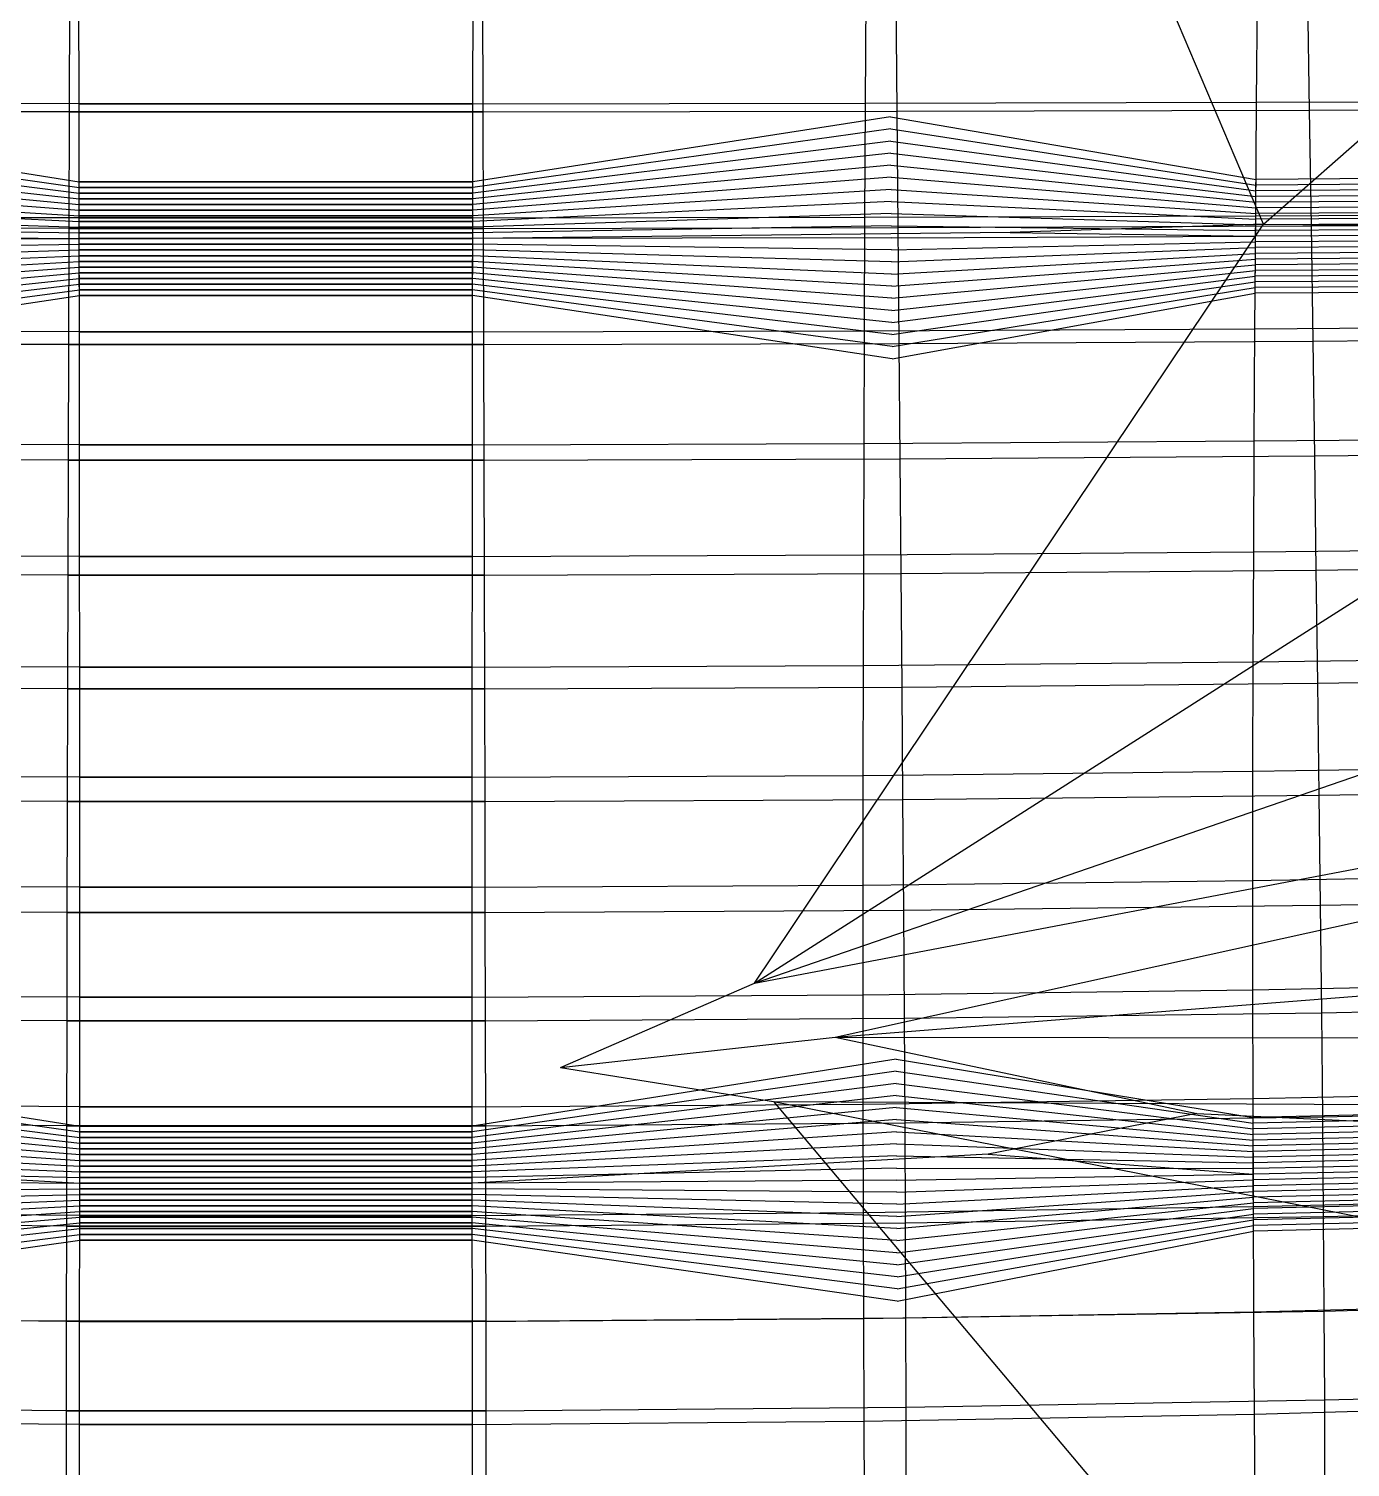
# Model space of a CAD drawing. Extents: x -483 to 483, y 0 to 271.
# Drawn here: x -17.4 to 75.5, y 55.9 to 157 of the extents above; entities that cross this region are included whole.
import ezdxf

# ---------------------------------------------------------------- set-up
doc = ezdxf.new("R2010")
doc.units = 0

msp = doc.modelspace()

# ---------------------------------------------------------------- linework, layer by layer
at = {"layer": 'default', "color": 8, "linetype": 'CONTINUOUS'}
for p, q in [((69.394, 143.318, 293.422), (52.753, 182.574, 123.696)), ((69.394, 143.318, 293.422), (113.956, 182.487, 128.786)), ((39.297, 86.163, 704.197), (348.925, 154.656, 382.105)), ((-51.599, 142.72, 119.33), (-13.825, 142.294, 17.424)), ((51.599, 142.72, 119.33), (13.825, 142.294, 17.424)), ((33.619, 89.974, 702.409), (69.394, 143.318, 293.422)), ((69.394, 143.318, 293.422), (51.599, 142.72, 119.33)), ((51.599, 142.72, 119.33), (68.849, 142.458, 20.451)), ((69.394, 143.318, 293.422), (104.063, 143.03, 121.891)), ((33.619, 89.974, 702.409), (183.413, 141.49, 330.759)), ((33.619, 89.974, 702.409), (246.532, 130.407, 381.781)), ((39.297, 86.163, 704.197), (247.599, 102.647, 384.412)), ((20, 84.041, 747), (33.619, 89.974, 702.409)), ((20, 84.041, 747), (39.297, 86.163, 704.197)), ((39.297, 86.163, 704.197), (64.719, 80.803, 300.031)), ((39.297, 86.163, 704.197), (163.815, 86.005, 327.23)), ((64.719, 80.803, 300.031), (50.059, 77.943, 125.669)), ((64.719, 80.803, 300.031), (101.446, 79.088, 128.937)), ((-50.059, 77.943, 125.669), (-13.793, 75.913, 19.258)), ((50.059, 77.943, 125.669), (13.793, 75.913, 19.258)), ((50.059, 77.943, 125.669), (68.683, 76.532, 22.229))]:
    msp.add_line(p, q, dxfattribs=at)
at = {"layer": 'default', "color": 30, "linetype": 'CONTINUOUS'}
msp.add_line((33.619, 89.974, 702.409), (144.868, 160.838, 432.962), dxfattribs=at)
at = {"layer": 'default', "color": 3, "linetype": 'CONTINUOUS'}
for p, q in [((-13.839, 151.774, 16.634), (-13.852, 159.815, 15.878)), ((13.839, 151.774, 16.634), (13.852, 159.815, 15.878)), ((41.429, 151.804, 17.654), (41.47, 159.827, 16.903)), ((68.921, 151.873, 19.674), (68.991, 159.86, 18.932)), ((-13.839, 151.774, 16.634), (-41.429, 151.804, 17.654)), ((-13.827, 143.743, 17.314), (-13.839, 151.774, 16.634)), ((-13.839, 151.774, 16.634), (13.839, 151.774, 16.634)), ((13.839, 151.774, 16.634), (-13.839, 151.774, 16.634)), ((13.827, 143.743, 17.314), (13.839, 151.774, 16.634)), ((13.839, 151.774, 16.634), (41.429, 151.804, 17.654)), ((41.391, 143.791, 18.331), (41.429, 151.804, 17.654)), ((41.429, 151.804, 17.654), (68.921, 151.873, 19.674)), ((68.859, 143.897, 20.343), (68.921, 151.873, 19.674)), ((68.921, 151.873, 19.674), (96.234, 151.972, 22.694)), ((-13.827, 143.743, 17.314), (-41.391, 143.791, 18.331)), ((-13.816, 135.748, 17.919), (-13.827, 143.743, 17.314)), ((-13.827, 143.743, 17.314), (13.827, 143.743, 17.314)), ((13.827, 143.743, 17.314), (-13.827, 143.743, 17.314)), ((13.816, 135.748, 17.919), (13.827, 143.743, 17.314)), ((13.827, 143.743, 17.314), (41.391, 143.791, 18.331)), ((41.358, 135.814, 18.932), (41.391, 143.791, 18.331)), ((41.391, 143.791, 18.331), (68.859, 143.897, 20.343)), ((68.803, 135.956, 20.937), (68.859, 143.897, 20.343)), ((68.859, 143.897, 20.343), (96.147, 144.051, 23.35)), ((-13.816, 135.748, 17.919), (-41.358, 135.814, 18.932)), ((-13.807, 127.812, 18.44), (-13.816, 135.748, 17.919)), ((-13.816, 135.748, 17.919), (13.816, 135.748, 17.919)), ((13.816, 135.748, 17.919), (-13.816, 135.748, 17.919)), ((13.807, 127.812, 18.44), (13.816, 135.748, 17.919)), ((13.816, 135.748, 17.919), (41.358, 135.814, 18.932)), ((41.329, 127.896, 19.449), (41.358, 135.814, 18.932)), ((41.358, 135.814, 18.932), (68.803, 135.956, 20.937)), ((68.756, 128.075, 21.448), (68.803, 135.956, 20.937)), ((68.803, 135.956, 20.937), (96.07, 136.165, 23.934)), ((-13.807, 127.812, 18.44), (-41.329, 127.896, 19.449)), ((-13.8, 119.957, 18.873), (-13.807, 127.812, 18.44)), ((-13.807, 127.812, 18.44), (13.807, 127.812, 18.44)), ((13.807, 127.812, 18.44), (-13.807, 127.812, 18.44)), ((13.8, 119.957, 18.873), (13.807, 127.812, 18.44)), ((13.807, 127.812, 18.44), (41.329, 127.896, 19.449)), ((41.305, 120.059, 19.88), (41.329, 127.896, 19.449)), ((41.329, 127.896, 19.449), (68.756, 128.075, 21.448)), ((68.716, 120.274, 21.872), (68.756, 128.075, 21.448)), ((68.756, 128.075, 21.448), (96.004, 128.339, 24.435)), ((68.716, 120.274, 21.872), (95.95, 120.592, 24.85)), ((-13.8, 119.957, 18.873), (-41.305, 120.059, 19.88)), ((-13.794, 112.176, 19.213), (-13.8, 119.957, 18.873)), ((-13.8, 119.957, 18.873), (13.8, 119.957, 18.873)), ((13.8, 119.957, 18.873), (-13.8, 119.957, 18.873)), ((13.794, 112.176, 19.213), (13.8, 119.957, 18.873)), ((13.8, 119.957, 18.873), (41.305, 120.059, 19.88)), ((41.287, 112.296, 20.217), (41.305, 120.059, 19.88)), ((41.305, 120.059, 19.88), (68.716, 120.274, 21.872)), ((68.685, 112.546, 22.204), (68.716, 120.274, 21.872)), ((-13.794, 112.176, 19.213), (-41.287, 112.296, 20.217)), ((13.794, 112.176, 19.213), (41.287, 112.296, 20.217)), ((41.274, 104.57, 20.447), (41.287, 112.296, 20.217)), ((41.287, 112.296, 20.217), (68.685, 112.546, 22.204)), ((68.664, 104.855, 22.43), (68.685, 112.546, 22.204)), ((68.685, 112.546, 22.204), (95.907, 112.918, 25.174)), ((-13.789, 104.432, 19.445), (-13.794, 112.176, 19.213)), ((-13.794, 112.176, 19.213), (13.794, 112.176, 19.213)), ((13.794, 112.176, 19.213), (-13.794, 112.176, 19.213)), ((13.789, 104.432, 19.445), (13.794, 112.176, 19.213)), ((68.664, 104.855, 22.43), (95.878, 105.281, 25.393)), ((-13.789, 104.432, 19.445), (-41.274, 104.57, 20.447)), ((-13.787, 96.702, 19.562), (-13.789, 104.432, 19.445)), ((-13.789, 104.432, 19.445), (13.789, 104.432, 19.445)), ((13.789, 104.432, 19.445), (-13.789, 104.432, 19.445)), ((13.787, 96.702, 19.562), (13.789, 104.432, 19.445)), ((13.789, 104.432, 19.445), (41.274, 104.57, 20.447)), ((41.268, 96.858, 20.562), (41.274, 104.57, 20.447)), ((41.274, 104.57, 20.447), (68.664, 104.855, 22.43)), ((68.653, 97.179, 22.542), (68.664, 104.855, 22.43)), ((41.268, 96.858, 20.562), (68.653, 97.179, 22.542)), ((68.653, 97.179, 22.542), (95.864, 97.657, 25.499)), ((68.655, 89.504, 22.529), (68.653, 97.179, 22.542)), ((-13.787, 96.702, 19.562), (-41.268, 96.858, 20.562)), ((-13.788, 88.975, 19.553), (-13.787, 96.702, 19.562)), ((-13.787, 96.702, 19.562), (13.787, 96.702, 19.562)), ((13.787, 96.702, 19.562), (-13.787, 96.702, 19.562)), ((13.787, 96.702, 19.562), (41.268, 96.858, 20.562)), ((13.788, 88.975, 19.553), (13.787, 96.702, 19.562)), ((41.268, 89.148, 20.552), (41.268, 96.858, 20.562)), ((68.655, 89.504, 22.529), (95.866, 90.037, 25.482)), ((-13.788, 88.975, 19.553), (-41.268, 89.148, 20.552)), ((-13.79, 81.27, 19.427), (-13.788, 88.975, 19.553)), ((-13.788, 88.975, 19.553), (13.788, 88.975, 19.553)), ((13.788, 88.975, 19.553), (-13.788, 88.975, 19.553)), ((13.788, 88.975, 19.553), (41.268, 89.148, 20.552)), ((13.79, 81.27, 19.427), (13.788, 88.975, 19.553)), ((41.268, 89.148, 20.552), (68.655, 89.504, 22.529)), ((41.275, 81.46, 20.425), (41.268, 89.148, 20.552)), ((68.667, 81.852, 22.399), (68.655, 89.504, 22.529)), ((68.667, 81.852, 22.399), (95.884, 82.438, 25.351)), ((-13.79, 81.27, 19.427), (-41.275, 81.46, 20.425)), ((-13.794, 73.645, 19.186), (-13.79, 81.27, 19.427)), ((-13.79, 81.27, 19.427), (13.79, 81.27, 19.427)), ((13.79, 81.27, 19.427), (-13.79, 81.27, 19.427)), ((13.79, 81.27, 19.427), (41.275, 81.46, 20.425)), ((13.794, 73.645, 19.186), (13.79, 81.27, 19.427)), ((41.275, 81.46, 20.425), (68.667, 81.852, 22.399)), ((41.289, 73.854, 20.183), (41.275, 81.46, 20.425)), ((68.689, 74.28, 22.157), (68.667, 81.852, 22.399)), ((68.689, 74.28, 22.157), (95.916, 74.919, 25.107)), ((-13.794, 73.645, 19.186), (-41.289, 73.854, 20.183)), ((13.794, 73.645, 19.186), (41.289, 73.854, 20.183)), ((41.289, 73.854, 20.183), (68.689, 74.28, 22.157)), ((41.308, 66.404, 19.837), (41.289, 73.854, 20.183)), ((68.722, 66.864, 21.811), (68.689, 74.28, 22.157)), ((-13.8, 66.178, 18.84), (-13.794, 73.645, 19.186)), ((-13.794, 73.645, 19.186), (13.794, 73.645, 19.186)), ((13.794, 73.645, 19.186), (-13.794, 73.645, 19.186)), ((13.8, 66.178, 18.84), (13.794, 73.645, 19.186)), ((41.308, 66.404, 19.837), (68.722, 66.864, 21.811)), ((68.722, 66.864, 21.811), (95.961, 67.556, 24.761)), ((68.764, 59.686, 21.361), (68.722, 66.864, 21.811)), ((-13.8, 66.178, 18.84), (-41.308, 66.404, 19.837)), ((-13.808, 58.95, 18.389), (-13.8, 66.178, 18.84)), ((-13.8, 66.178, 18.84), (13.8, 66.178, 18.84)), ((13.8, 66.178, 18.84), (-13.8, 66.178, 18.84)), ((13.8, 66.178, 18.84), (41.308, 66.404, 19.837)), ((13.808, 58.95, 18.389), (13.8, 66.178, 18.84)), ((41.333, 59.192, 19.386), (41.308, 66.404, 19.837)), ((41.333, 59.192, 19.386), (68.764, 59.686, 21.361)), ((68.764, 59.686, 21.361), (96.021, 60.427, 24.311)), ((68.815, 52.83, 20.815), (68.764, 59.686, 21.361)), ((-13.808, 58.95, 18.389), (-41.333, 59.192, 19.386)), ((-13.818, 52.046, 17.841), (-13.808, 58.95, 18.389)), ((-13.808, 58.95, 18.389), (13.808, 58.95, 18.389)), ((13.808, 58.95, 18.389), (-13.808, 58.95, 18.389)), ((13.808, 58.95, 18.389), (41.333, 59.192, 19.386)), ((13.818, 52.046, 17.841), (13.808, 58.95, 18.389)), ((41.363, 52.304, 18.839), (41.333, 59.192, 19.386))]:
    msp.add_line(p, q, dxfattribs=at)
at = {"layer": 'default', "color": 5, "linetype": 'CONTINUOUS'}
for p, q in [((-14.521, 159.428, -22.038), (-14.545, 151.207, -23.411)), ((14.521, 159.428, -22.038), (14.545, 151.207, -23.411)), ((43.563, 159.447, -20.875), (43.638, 151.246, -22.244)), ((72.496, 159.495, -18.567), (72.623, 151.332, -19.929)), ((-14.545, 151.207, -23.411), (-43.638, 151.246, -22.244)), ((-14.545, 151.207, -23.411), (-14.568, 143.011, -24.741)), ((-14.545, 151.207, -23.411), (14.545, 151.207, -23.411)), ((14.545, 151.207, -23.411), (-14.545, 151.207, -23.411)), ((14.545, 151.207, -23.411), (43.638, 151.246, -22.244)), ((14.545, 151.207, -23.411), (14.568, 143.011, -24.741)), ((43.198, 150.851, -14.299), (68.879, 146.458, 20.128)), ((43.638, 151.246, -22.244), (72.623, 151.332, -19.929)), ((43.638, 151.246, -22.244), (43.712, 143.069, -23.571)), ((72.623, 151.332, -19.929), (101.396, 151.456, -16.466)), ((72.623, 151.332, -19.929), (72.747, 143.193, -21.249)), ((43.204, 150.001, -14.394), (68.876, 146.058, 20.162)), ((43.209, 149.151, -14.49), (68.873, 145.658, 20.195)), ((43.214, 148.301, -14.585), (68.87, 145.258, 20.229)), ((43.219, 147.451, -14.68), (68.866, 144.858, 20.262)), ((43.225, 146.601, -14.775), (68.863, 144.458, 20.296)), ((43.23, 145.751, -14.871), (68.86, 144.058, 20.329)), ((43.235, 144.901, -14.966), (68.857, 143.658, 20.361)), ((43.241, 144.051, -15.061), (68.854, 143.258, 20.391)), ((-14.568, 143.011, -24.741), (-43.712, 143.069, -23.571)), ((-14.568, 143.011, -24.741), (-14.591, 134.848, -26.03)), ((-14.568, 143.011, -24.741), (14.568, 143.011, -24.741)), ((14.568, 143.011, -24.741), (-14.568, 143.011, -24.741)), ((14.568, 143.011, -24.741), (43.712, 143.069, -23.571)), ((14.568, 143.011, -24.741), (14.591, 134.848, -26.03)), ((43.246, 143.201, -15.156), (68.852, 142.858, 20.421)), ((43.712, 143.069, -23.571), (72.747, 143.193, -21.249)), ((43.712, 143.069, -23.571), (43.783, 134.924, -24.856)), ((72.747, 143.193, -21.249), (101.569, 143.375, -17.776)), ((72.747, 143.193, -21.249), (72.866, 135.087, -22.528)), ((43.251, 142.351, -15.251), (68.849, 142.458, 20.451)), ((43.256, 141.501, -15.347), (68.846, 142.058, 20.481)), ((43.262, 140.651, -15.442), (68.843, 141.658, 20.511)), ((43.267, 139.801, -15.537), (68.84, 141.258, 20.54)), ((43.272, 138.951, -15.632), (68.838, 140.858, 20.57)), ((43.278, 138.101, -15.727), (68.835, 140.458, 20.6)), ((43.283, 137.251, -15.823), (68.832, 140.058, 20.63)), ((43.288, 136.401, -15.918), (68.829, 139.658, 20.66)), ((43.293, 135.551, -16.013), (68.826, 139.258, 20.69)), ((43.299, 134.701, -16.108), (68.824, 138.858, 20.72)), ((43.304, 133.851, -16.204), (68.821, 138.458, 20.75)), ((-14.591, 134.848, -26.03), (-43.783, 134.924, -24.856)), ((-14.591, 134.848, -26.03), (-14.613, 126.723, -27.27)), ((-14.591, 134.848, -26.03), (14.591, 134.848, -26.03)), ((14.591, 134.848, -26.03), (-14.591, 134.848, -26.03)), ((14.591, 134.848, -26.03), (43.783, 134.924, -24.856)), ((14.591, 134.848, -26.03), (14.613, 126.723, -27.27)), ((43.783, 134.924, -24.856), (72.866, 135.087, -22.528)), ((43.783, 134.924, -24.856), (43.852, 126.818, -26.093)), ((72.866, 135.087, -22.528), (101.736, 135.325, -19.044)), ((72.866, 135.087, -22.528), (72.981, 127.018, -23.758)), ((-14.613, 126.723, -27.27), (-43.852, 126.818, -26.093)), ((-14.613, 126.723, -27.27), (-14.634, 118.646, -28.456)), ((-14.613, 126.723, -27.27), (14.613, 126.723, -27.27)), ((14.613, 126.723, -27.27), (-14.613, 126.723, -27.27)), ((14.613, 126.723, -27.27), (43.852, 126.818, -26.093)), ((14.613, 126.723, -27.27), (14.634, 118.646, -28.456)), ((43.852, 126.818, -26.093), (72.981, 127.018, -23.758)), ((43.852, 126.818, -26.093), (43.917, 118.76, -27.276)), ((72.981, 127.018, -23.758), (101.897, 127.313, -20.265)), ((72.981, 127.018, -23.758), (73.091, 118.997, -24.936)), ((73.091, 118.997, -24.936), (102.051, 119.349, -21.434)), ((-14.634, 118.646, -28.456), (-43.917, 118.76, -27.276)), ((-14.634, 118.646, -28.456), (-14.654, 110.642, -29.582)), ((-14.634, 118.646, -28.456), (14.634, 118.646, -28.456)), ((14.634, 118.646, -28.456), (-14.634, 118.646, -28.456)), ((14.634, 118.646, -28.456), (43.917, 118.76, -27.276)), ((14.634, 118.646, -28.456), (14.654, 110.642, -29.582)), ((43.917, 118.76, -27.276), (73.091, 118.997, -24.936)), ((43.917, 118.76, -27.276), (43.979, 110.775, -28.399)), ((73.091, 118.997, -24.936), (73.196, 111.049, -26.053)), ((73.196, 111.049, -26.053), (102.197, 111.457, -22.543)), ((-14.654, 110.642, -29.582), (-43.979, 110.775, -28.399)), ((-14.654, 110.642, -29.582), (-14.672, 102.725, -30.638)), ((-14.654, 110.642, -29.582), (14.654, 110.642, -29.582)), ((14.654, 110.642, -29.582), (-14.654, 110.642, -29.582)), ((14.654, 110.642, -29.582), (43.979, 110.775, -28.399)), ((14.654, 110.642, -29.582), (14.672, 102.725, -30.638)), ((43.979, 110.775, -28.399), (73.196, 111.049, -26.053)), ((43.979, 110.775, -28.399), (44.038, 102.876, -29.453)), ((73.196, 111.049, -26.053), (73.294, 103.187, -27.102)), ((44.038, 102.876, -29.453), (73.294, 103.187, -27.102)), ((73.294, 103.187, -27.102), (102.335, 103.651, -23.585)), ((73.294, 103.187, -27.102), (73.385, 95.449, -28.083)), ((-14.672, 102.725, -30.638), (-44.038, 102.876, -29.453)), ((-14.672, 102.725, -30.638), (-14.69, 94.933, -31.625)), ((-14.672, 102.725, -30.638), (14.672, 102.725, -30.638)), ((14.672, 102.725, -30.638), (-14.672, 102.725, -30.638)), ((14.672, 102.725, -30.638), (44.038, 102.876, -29.453)), ((14.672, 102.725, -30.638), (14.69, 94.933, -31.625)), ((44.038, 102.876, -29.453), (44.092, 95.102, -30.438)), ((-14.69, 94.933, -31.625), (-44.092, 95.102, -30.438)), ((14.69, 94.933, -31.625), (44.092, 95.102, -30.438)), ((44.092, 95.102, -30.438), (73.385, 95.449, -28.083)), ((44.092, 95.102, -30.438), (44.142, 87.506, -31.333)), ((73.385, 95.449, -28.083), (102.463, 95.967, -24.558)), ((73.385, 95.449, -28.083), (73.469, 87.888, -28.974)), ((-14.69, 94.933, -31.625), (-14.706, 87.32, -32.522)), ((-14.69, 94.933, -31.625), (14.69, 94.933, -31.625)), ((14.69, 94.933, -31.625), (-14.69, 94.933, -31.625)), ((14.69, 94.933, -31.625), (14.706, 87.32, -32.522)), ((73.469, 87.888, -28.974), (102.58, 88.46, -25.443)), ((-14.706, 87.32, -32.522), (-44.142, 87.506, -31.333)), ((-14.706, 87.32, -32.522), (-14.719, 79.947, -33.308)), ((-14.706, 87.32, -32.522), (14.706, 87.32, -32.522)), ((14.706, 87.32, -32.522), (-14.706, 87.32, -32.522)), ((14.706, 87.32, -32.522), (44.142, 87.506, -31.333)), ((14.706, 87.32, -32.522), (14.719, 79.947, -33.308)), ((44.142, 87.506, -31.333), (73.469, 87.888, -28.974)), ((44.142, 87.506, -31.333), (44.185, 80.151, -32.117)), ((73.469, 87.888, -28.974), (73.542, 80.567, -29.755)), ((43.582, 84.624, -21.217), (68.671, 80.532, 22.357)), ((43.585, 83.774, -21.284), (68.672, 80.132, 22.344)), ((43.589, 82.924, -21.352), (68.673, 79.732, 22.332)), ((43.593, 82.074, -21.42), (68.674, 79.332, 22.319)), ((43.597, 81.224, -21.488), (68.675, 78.932, 22.306)), ((73.542, 80.567, -29.755), (102.682, 81.19, -26.219)), ((-14.719, 79.947, -33.308), (-44.185, 80.151, -32.117)), ((-14.719, 79.947, -33.308), (-14.731, 72.892, -33.961)), ((-14.719, 79.947, -33.308), (14.719, 79.947, -33.308)), ((14.719, 79.947, -33.308), (-14.719, 79.947, -33.308)), ((14.719, 79.947, -33.308), (44.185, 80.151, -32.117)), ((14.719, 79.947, -33.308), (14.731, 72.892, -33.961)), ((43.6, 80.374, -21.555), (68.677, 78.532, 22.293)), ((44.185, 80.151, -32.117), (73.542, 80.567, -29.755)), ((44.185, 80.151, -32.117), (44.221, 73.112, -32.769)), ((73.542, 80.567, -29.755), (73.602, 73.56, -30.404)), ((43.604, 79.524, -21.623), (68.678, 78.132, 22.28)), ((43.608, 78.674, -21.691), (68.679, 77.732, 22.268)), ((43.612, 77.824, -21.758), (68.68, 77.332, 22.255)), ((43.615, 76.974, -21.826), (68.681, 76.932, 22.242)), ((43.619, 76.124, -21.894), (68.683, 76.532, 22.229)), ((43.623, 75.274, -21.962), (68.684, 76.132, 22.216)), ((43.627, 74.424, -22.029), (68.685, 75.732, 22.204)), ((43.63, 73.574, -22.097), (68.686, 75.332, 22.191)), ((43.634, 72.724, -22.165), (68.687, 74.932, 22.178)), ((43.638, 71.874, -22.232), (68.689, 74.532, 22.165)), ((43.642, 71.024, -22.3), (68.69, 74.132, 22.15)), ((73.602, 73.56, -30.404), (102.767, 74.233, -26.866)), ((-14.731, 72.892, -33.961), (-44.221, 73.112, -32.769)), ((-14.731, 72.892, -33.961), (-14.74, 66.205, -34.47)), ((-14.731, 72.892, -33.961), (14.731, 72.892, -33.961)), ((14.731, 72.892, -33.961), (-14.731, 72.892, -33.961)), ((14.731, 72.892, -33.961), (44.221, 73.112, -32.769)), ((14.731, 72.892, -33.961), (14.74, 66.205, -34.47)), ((43.645, 70.174, -22.368), (68.692, 73.732, 22.132)), ((43.649, 69.324, -22.435), (68.693, 73.332, 22.113)), ((43.653, 68.474, -22.503), (68.695, 72.932, 22.094)), ((44.221, 73.112, -32.769), (73.602, 73.56, -30.404)), ((44.221, 73.112, -32.769), (44.249, 66.44, -33.277)), ((73.602, 73.56, -30.404), (73.65, 66.92, -30.911)), ((43.657, 67.624, -22.571), (68.697, 72.532, 22.076)), ((44.249, 66.44, -33.277), (73.65, 66.92, -30.911)), ((73.65, 66.92, -30.911), (102.834, 67.639, -27.37)), ((73.65, 66.92, -30.911), (73.681, 60.675, -31.245)), ((-14.74, 66.205, -34.47), (-44.249, 66.44, -33.277)), ((-14.74, 66.205, -34.47), (-14.746, 59.917, -34.804)), ((-14.74, 66.205, -34.47), (14.74, 66.205, -34.47)), ((14.74, 66.205, -34.47), (-14.74, 66.205, -34.47)), ((14.74, 66.205, -34.47), (44.249, 66.44, -33.277)), ((14.74, 66.205, -34.47), (14.746, 59.917, -34.804)), ((44.249, 66.44, -33.277), (44.268, 60.166, -33.611)), ((44.268, 60.166, -33.611), (73.681, 60.675, -31.245)), ((73.681, 60.675, -31.245), (102.878, 61.438, -27.704)), ((73.681, 60.675, -31.245), (73.694, 54.83, -31.388)), ((-14.746, 59.917, -34.804), (-44.268, 60.166, -33.611)), ((-14.746, 59.917, -34.804), (-14.748, 54.032, -34.945)), ((-14.746, 59.917, -34.804), (14.746, 59.917, -34.804)), ((14.746, 59.917, -34.804), (-14.746, 59.917, -34.804)), ((14.746, 59.917, -34.804), (44.268, 60.166, -33.611)), ((14.746, 59.917, -34.804), (14.748, 54.032, -34.945)), ((44.268, 60.166, -33.611), (44.276, 54.295, -33.753))]:
    msp.add_line(p, q, dxfattribs=at)
at = {"layer": 'default', "color": 1, "linetype": 'CONTINUOUS'}
for p, q in [((-43.198, 150.851, -14.299), (-13.831, 146.294, 17.098)), ((43.198, 150.851, -14.299), (13.831, 146.294, 17.098)), ((-43.204, 150.001, -14.394), (-13.83, 145.894, 17.132)), ((43.204, 150.001, -14.394), (13.83, 145.894, 17.132)), ((-43.209, 149.151, -14.49), (-13.83, 145.494, 17.166)), ((43.209, 149.151, -14.49), (13.83, 145.494, 17.166)), ((-43.214, 148.301, -14.585), (-13.829, 145.094, 17.199)), ((43.214, 148.301, -14.585), (13.829, 145.094, 17.199)), ((-43.225, 146.601, -14.775), (-13.828, 144.294, 17.267)), ((-43.219, 147.451, -14.68), (-13.828, 144.694, 17.233)), ((43.219, 147.451, -14.68), (13.828, 144.694, 17.233)), ((43.225, 146.601, -14.775), (13.828, 144.294, 17.267)), ((-43.23, 145.751, -14.871), (-13.827, 143.894, 17.301)), ((43.23, 145.751, -14.871), (13.827, 143.894, 17.301)), ((-43.235, 144.901, -14.966), (-13.827, 143.494, 17.333)), ((43.235, 144.901, -14.966), (13.827, 143.494, 17.333)), ((-43.241, 144.051, -15.061), (-13.826, 143.094, 17.363)), ((43.241, 144.051, -15.061), (13.826, 143.094, 17.363)), ((-43.246, 143.201, -15.156), (-13.826, 142.694, 17.393)), ((43.246, 143.201, -15.156), (13.826, 142.694, 17.393)), ((-43.256, 141.501, -15.347), (-13.825, 141.894, 17.454)), ((-43.251, 142.351, -15.251), (-13.825, 142.294, 17.424)), ((43.251, 142.351, -15.251), (13.825, 142.294, 17.424)), ((43.256, 141.501, -15.347), (13.825, 141.894, 17.454)), ((-43.272, 138.951, -15.632), (-13.823, 140.694, 17.545)), ((-43.267, 139.801, -15.537), (-13.824, 141.094, 17.514)), ((-43.262, 140.651, -15.442), (-13.824, 141.494, 17.484)), ((43.272, 138.951, -15.632), (13.823, 140.694, 17.545)), ((43.262, 140.651, -15.442), (13.824, 141.494, 17.484)), ((43.267, 139.801, -15.537), (13.824, 141.094, 17.514)), ((-43.283, 137.251, -15.823), (-13.822, 139.894, 17.605)), ((-43.278, 138.101, -15.727), (-13.822, 140.294, 17.575)), ((43.278, 138.101, -15.727), (13.822, 140.294, 17.575)), ((43.283, 137.251, -15.823), (13.822, 139.894, 17.605)), ((-43.299, 134.701, -16.108), (-13.82, 138.694, 17.696)), ((-43.293, 135.551, -16.013), (-13.821, 139.094, 17.666)), ((-43.288, 136.401, -15.918), (-13.821, 139.494, 17.636)), ((43.299, 134.701, -16.108), (13.82, 138.694, 17.696)), ((43.288, 136.401, -15.918), (13.821, 139.494, 17.636)), ((43.293, 135.551, -16.013), (13.821, 139.094, 17.666)), ((-43.304, 133.851, -16.204), (-13.82, 138.294, 17.726)), ((43.304, 133.851, -16.204), (13.82, 138.294, 17.726)), ((-43.582, 84.624, -21.217), (-13.791, 79.913, 19.384)), ((43.582, 84.624, -21.217), (13.791, 79.913, 19.384)), ((20, 84.041, 747), (34.955, 81.644, 702.507)), ((-43.589, 82.924, -21.352), (-13.791, 79.113, 19.359)), ((-43.585, 83.774, -21.284), (-13.791, 79.513, 19.371)), ((43.585, 83.774, -21.284), (13.791, 79.513, 19.371)), ((43.589, 82.924, -21.352), (13.791, 79.113, 19.359)), ((-43.593, 82.074, -21.42), (-13.791, 78.713, 19.346)), ((43.593, 82.074, -21.42), (13.791, 78.713, 19.346)), ((-43.597, 81.224, -21.488), (-13.791, 78.313, 19.333)), ((43.597, 81.224, -21.488), (13.791, 78.313, 19.333)), ((34.955, 81.644, 702.507), (63.481, 47.784, 293.899)), ((34.955, 81.644, 702.507), (163.927, 56.256, 321.547)), ((34.955, 81.644, 702.507), (248.77, 80.611, 379.938)), ((-43.6, 80.374, -21.555), (-13.792, 77.913, 19.321)), ((43.6, 80.374, -21.555), (13.792, 77.913, 19.321)), ((-43.604, 79.524, -21.623), (-13.792, 77.513, 19.308)), ((43.604, 79.524, -21.623), (13.792, 77.513, 19.308)), ((-43.608, 78.674, -21.691), (-13.792, 77.113, 19.296)), ((43.608, 78.674, -21.691), (13.792, 77.113, 19.296)), ((-43.615, 76.974, -21.826), (-13.793, 76.313, 19.27)), ((-43.612, 77.824, -21.758), (-13.792, 76.713, 19.283)), ((43.612, 77.824, -21.758), (13.792, 76.713, 19.283)), ((43.615, 76.974, -21.826), (13.793, 76.313, 19.27)), ((-43.619, 76.124, -21.894), (-13.793, 75.913, 19.258)), ((43.619, 76.124, -21.894), (13.793, 75.913, 19.258)), ((-43.627, 74.424, -22.029), (-13.793, 75.113, 19.232)), ((-43.623, 75.274, -21.962), (-13.793, 75.513, 19.245)), ((43.623, 75.274, -21.962), (13.793, 75.513, 19.245)), ((43.627, 74.424, -22.029), (13.793, 75.113, 19.232)), ((-43.638, 71.874, -22.232), (-13.794, 73.913, 19.195)), ((-43.634, 72.724, -22.165), (-13.794, 74.313, 19.207)), ((-43.63, 73.574, -22.097), (-13.793, 74.713, 19.22)), ((43.63, 73.574, -22.097), (13.793, 74.713, 19.22)), ((43.634, 72.724, -22.165), (13.794, 74.313, 19.207)), ((43.638, 71.874, -22.232), (13.794, 73.913, 19.195)), ((-43.645, 70.174, -22.368), (-13.794, 73.113, 19.161)), ((-43.642, 71.024, -22.3), (-13.794, 73.513, 19.18)), ((43.642, 71.024, -22.3), (13.794, 73.513, 19.18)), ((43.645, 70.174, -22.368), (13.794, 73.113, 19.161)), ((-43.657, 67.624, -22.571), (-13.795, 71.913, 19.106)), ((-43.653, 68.474, -22.503), (-13.795, 72.313, 19.124)), ((-43.649, 69.324, -22.435), (-13.795, 72.713, 19.143)), ((43.649, 69.324, -22.435), (13.795, 72.713, 19.143)), ((43.653, 68.474, -22.503), (13.795, 72.313, 19.124)), ((43.657, 67.624, -22.571), (13.795, 71.913, 19.106))]:
    msp.add_line(p, q, dxfattribs=at)
at = {"layer": 'default', "color": 2, "linetype": 'CONTINUOUS'}
for p, q in [((96.175, 146.622, 23.137), (68.879, 146.458, 20.128)), ((-13.83, 145.894, 17.132), (-13.831, 146.294, 17.098)), ((-13.831, 146.294, 17.098), (13.831, 146.294, 17.098)), ((13.831, 146.294, 17.098), (-13.831, 146.294, 17.098)), ((-13.83, 145.894, 17.132), (-13.831, 145.894, 17.098)), ((-13.83, 145.494, 17.166), (-13.83, 145.894, 17.132)), ((-13.83, 145.894, 17.132), (13.83, 145.894, 17.132)), ((13.83, 145.894, 17.132), (-13.83, 145.894, 17.132)), ((13.83, 145.894, 17.132), (13.831, 146.294, 17.098)), ((13.83, 145.494, 17.166), (13.83, 145.894, 17.132)), ((13.83, 145.894, 17.132), (13.831, 145.894, 17.098)), ((68.87, 145.258, 20.229), (68.873, 145.658, 20.195)), ((68.873, 145.658, 20.195), (68.876, 146.058, 20.162)), ((96.167, 145.822, 23.204), (68.873, 145.658, 20.195)), ((68.876, 146.058, 20.162), (68.879, 146.458, 20.128)), ((96.171, 146.222, 23.171), (68.876, 146.058, 20.162)), ((-13.829, 145.094, 17.199), (-13.83, 145.494, 17.166)), ((-13.83, 145.494, 17.166), (13.83, 145.494, 17.166)), ((13.83, 145.494, 17.166), (-13.83, 145.494, 17.166)), ((-13.83, 145.494, 17.166), (-13.83, 145.494, 17.132)), ((-13.829, 145.094, 17.199), (-13.83, 145.094, 17.166)), ((-13.828, 144.694, 17.233), (-13.829, 145.094, 17.199)), ((-13.829, 145.094, 17.199), (13.829, 145.094, 17.199)), ((13.829, 145.094, 17.199), (-13.829, 145.094, 17.199)), ((-13.828, 144.694, 17.233), (-13.829, 144.694, 17.199)), ((-13.828, 144.294, 17.267), (-13.828, 144.694, 17.233)), ((-13.828, 144.694, 17.233), (13.828, 144.694, 17.233)), ((13.828, 144.694, 17.233), (-13.828, 144.694, 17.233)), ((13.828, 144.694, 17.233), (13.829, 145.094, 17.199)), ((13.828, 144.294, 17.267), (13.828, 144.694, 17.233)), ((13.828, 144.694, 17.233), (13.829, 144.694, 17.199)), ((13.829, 145.094, 17.199), (13.83, 145.494, 17.166)), ((13.829, 145.094, 17.199), (13.83, 145.094, 17.166)), ((13.83, 145.494, 17.166), (13.83, 145.494, 17.132)), ((68.863, 144.458, 20.296), (68.866, 144.858, 20.262)), ((96.154, 144.622, 23.303), (68.863, 144.458, 20.296)), ((68.866, 144.858, 20.262), (68.87, 145.258, 20.229)), ((96.158, 145.022, 23.27), (68.866, 144.858, 20.262)), ((96.162, 145.422, 23.237), (68.87, 145.258, 20.229)), ((-13.827, 143.894, 17.301), (-13.828, 144.294, 17.267)), ((-13.828, 144.294, 17.267), (13.828, 144.294, 17.267)), ((13.828, 144.294, 17.267), (-13.828, 144.294, 17.267)), ((-13.828, 144.294, 17.267), (-13.828, 144.294, 17.233)), ((-13.827, 143.894, 17.301), (-13.828, 143.894, 17.267)), ((-13.827, 143.494, 17.333), (-13.827, 143.894, 17.301)), ((-13.827, 143.894, 17.301), (13.827, 143.894, 17.301)), ((13.827, 143.894, 17.301), (-13.827, 143.894, 17.301)), ((13.827, 143.894, 17.301), (13.828, 144.294, 17.267)), ((13.827, 143.494, 17.333), (13.827, 143.894, 17.301)), ((13.827, 143.894, 17.301), (13.828, 143.894, 17.267)), ((13.828, 144.294, 17.267), (13.828, 144.294, 17.233)), ((68.854, 143.258, 20.391), (68.857, 143.658, 20.361)), ((68.857, 143.658, 20.361), (68.86, 144.058, 20.329)), ((96.145, 143.822, 23.367), (68.857, 143.658, 20.361)), ((68.86, 144.058, 20.329), (68.863, 144.458, 20.296)), ((96.149, 144.222, 23.336), (68.86, 144.058, 20.329)), ((-13.826, 143.094, 17.363), (-13.827, 143.494, 17.333)), ((-13.827, 143.494, 17.333), (13.827, 143.494, 17.333)), ((13.827, 143.494, 17.333), (-13.827, 143.494, 17.333)), ((-13.827, 143.494, 17.333), (-13.827, 143.494, 17.301)), ((-13.826, 143.094, 17.363), (-13.827, 143.094, 17.333)), ((-13.826, 142.694, 17.393), (-13.826, 143.094, 17.363)), ((-13.826, 143.094, 17.363), (13.826, 143.094, 17.363)), ((13.826, 143.094, 17.363), (-13.826, 143.094, 17.363)), ((-13.825, 142.294, 17.424), (-13.826, 142.694, 17.393)), ((-13.826, 142.694, 17.393), (13.826, 142.694, 17.393)), ((13.826, 142.694, 17.393), (-13.826, 142.694, 17.393)), ((-13.826, 142.694, 17.393), (-13.826, 142.694, 17.363)), ((13.825, 142.294, 17.424), (13.826, 142.694, 17.393)), ((13.826, 143.094, 17.363), (13.827, 143.494, 17.333)), ((13.826, 142.694, 17.393), (13.826, 143.094, 17.363)), ((13.826, 143.094, 17.363), (13.827, 143.094, 17.333)), ((13.826, 142.694, 17.393), (13.826, 142.694, 17.363)), ((13.827, 143.494, 17.333), (13.827, 143.494, 17.301)), ((68.849, 142.458, 20.451), (68.852, 142.858, 20.421)), ((96.133, 142.621, 23.456), (68.849, 142.458, 20.451)), ((68.852, 142.858, 20.421), (68.854, 143.258, 20.391)), ((96.137, 143.022, 23.427), (68.852, 142.858, 20.421)), ((96.141, 143.422, 23.397), (68.854, 143.258, 20.391)), ((-13.825, 142.294, 17.424), (-13.826, 142.294, 17.393)), ((-13.825, 141.894, 17.454), (-13.825, 142.294, 17.424)), ((-13.825, 142.294, 17.424), (13.825, 142.294, 17.424)), ((13.825, 142.294, 17.424), (-13.825, 142.294, 17.424)), ((-13.824, 141.494, 17.484), (-13.825, 141.894, 17.454)), ((-13.825, 141.894, 17.454), (13.825, 141.894, 17.454)), ((13.825, 141.894, 17.454), (-13.825, 141.894, 17.454)), ((-13.825, 141.894, 17.454), (-13.825, 141.894, 17.424)), ((13.824, 141.494, 17.484), (13.825, 141.894, 17.454)), ((13.825, 141.894, 17.454), (13.825, 142.294, 17.424)), ((13.825, 142.294, 17.424), (13.826, 142.294, 17.393)), ((13.825, 141.894, 17.454), (13.825, 141.894, 17.424)), ((68.84, 141.258, 20.54), (68.843, 141.658, 20.511)), ((68.843, 141.658, 20.511), (68.846, 142.058, 20.481)), ((96.126, 141.821, 23.515), (68.843, 141.658, 20.511)), ((68.846, 142.058, 20.481), (68.849, 142.458, 20.451)), ((96.129, 142.221, 23.486), (68.846, 142.058, 20.481)), ((-13.824, 141.494, 17.484), (-13.825, 141.494, 17.454)), ((-13.824, 141.094, 17.514), (-13.824, 141.494, 17.484)), ((-13.824, 141.494, 17.484), (13.824, 141.494, 17.484)), ((13.824, 141.494, 17.484), (-13.824, 141.494, 17.484)), ((-13.823, 140.694, 17.545), (-13.824, 141.094, 17.514)), ((-13.824, 141.094, 17.514), (13.824, 141.094, 17.514)), ((13.824, 141.094, 17.514), (-13.824, 141.094, 17.514)), ((-13.824, 141.094, 17.514), (-13.824, 141.094, 17.484)), ((-13.823, 140.694, 17.545), (-13.824, 140.694, 17.514)), ((-13.822, 140.294, 17.575), (-13.823, 140.694, 17.545)), ((-13.823, 140.694, 17.545), (13.823, 140.694, 17.545)), ((13.823, 140.694, 17.545), (-13.823, 140.694, 17.545)), ((13.822, 140.294, 17.575), (13.823, 140.694, 17.545)), ((13.823, 140.694, 17.545), (13.824, 141.094, 17.514)), ((13.823, 140.694, 17.545), (13.824, 140.694, 17.514)), ((13.824, 141.094, 17.514), (13.824, 141.494, 17.484)), ((13.824, 141.494, 17.484), (13.825, 141.494, 17.454)), ((13.824, 141.094, 17.514), (13.824, 141.094, 17.484)), ((68.835, 140.458, 20.6), (68.838, 140.858, 20.57)), ((96.114, 140.621, 23.604), (68.835, 140.458, 20.6)), ((68.838, 140.858, 20.57), (68.84, 141.258, 20.54)), ((96.118, 141.021, 23.575), (68.838, 140.858, 20.57)), ((96.122, 141.421, 23.545), (68.84, 141.258, 20.54)), ((-13.822, 140.294, 17.575), (-13.823, 140.294, 17.545)), ((-13.822, 139.894, 17.605), (-13.822, 140.294, 17.575)), ((-13.822, 140.294, 17.575), (13.822, 140.294, 17.575)), ((13.822, 140.294, 17.575), (-13.822, 140.294, 17.575)), ((-13.821, 139.494, 17.636), (-13.822, 139.894, 17.605)), ((-13.822, 139.894, 17.605), (13.822, 139.894, 17.605)), ((13.822, 139.894, 17.605), (-13.822, 139.894, 17.605)), ((-13.822, 139.894, 17.605), (-13.822, 139.894, 17.575)), ((13.821, 139.494, 17.636), (13.822, 139.894, 17.605)), ((13.822, 139.894, 17.605), (13.822, 140.294, 17.575)), ((13.822, 140.294, 17.575), (13.823, 140.294, 17.545)), ((13.822, 139.894, 17.605), (13.822, 139.894, 17.575)), ((68.826, 139.258, 20.69), (68.829, 139.658, 20.66)), ((68.829, 139.658, 20.66), (68.832, 140.058, 20.63)), ((96.106, 139.821, 23.663), (68.829, 139.658, 20.66)), ((68.832, 140.058, 20.63), (68.835, 140.458, 20.6)), ((96.11, 140.221, 23.634), (68.832, 140.058, 20.63)), ((-13.821, 139.494, 17.636), (-13.822, 139.494, 17.605)), ((-13.821, 139.094, 17.666), (-13.821, 139.494, 17.636)), ((-13.821, 139.494, 17.636), (13.821, 139.494, 17.636)), ((13.821, 139.494, 17.636), (-13.821, 139.494, 17.636)), ((-13.82, 138.694, 17.696), (-13.821, 139.094, 17.666)), ((-13.821, 139.094, 17.666), (13.821, 139.094, 17.666)), ((13.821, 139.094, 17.666), (-13.821, 139.094, 17.666)), ((-13.821, 139.094, 17.666), (-13.821, 139.094, 17.636)), ((-13.82, 138.694, 17.696), (-13.821, 138.694, 17.666)), ((-13.82, 138.294, 17.726), (-13.82, 138.694, 17.696)), ((-13.82, 138.694, 17.696), (13.82, 138.694, 17.696)), ((13.82, 138.694, 17.696), (-13.82, 138.694, 17.696)), ((13.82, 138.694, 17.696), (13.821, 139.094, 17.666)), ((13.82, 138.294, 17.726), (13.82, 138.694, 17.696)), ((13.82, 138.694, 17.696), (13.821, 138.694, 17.666)), ((13.821, 139.094, 17.666), (13.821, 139.494, 17.636)), ((13.821, 139.494, 17.636), (13.822, 139.494, 17.605)), ((13.821, 139.094, 17.666), (13.821, 139.094, 17.636)), ((68.821, 138.458, 20.75), (68.824, 138.858, 20.72)), ((96.094, 138.621, 23.752), (68.821, 138.458, 20.75)), ((68.824, 138.858, 20.72), (68.826, 139.258, 20.69)), ((96.098, 139.021, 23.723), (68.824, 138.858, 20.72)), ((96.102, 139.421, 23.693), (68.826, 139.258, 20.69)), ((-13.82, 138.294, 17.726), (13.82, 138.294, 17.726)), ((13.82, 138.294, 17.726), (-13.82, 138.294, 17.726)), ((-13.82, 138.294, 17.726), (-13.82, 138.294, 17.696)), ((13.82, 138.294, 17.726), (13.82, 138.294, 17.696)), ((95.889, 81.155, 25.309), (68.671, 80.532, 22.357)), ((-13.791, 79.513, 19.371), (-13.791, 79.913, 19.384)), ((-13.791, 79.913, 19.384), (13.791, 79.913, 19.384)), ((13.791, 79.913, 19.384), (-13.791, 79.913, 19.384)), ((13.791, 79.513, 19.371), (13.791, 79.913, 19.384)), ((68.672, 80.132, 22.344), (68.671, 80.532, 22.357)), ((95.891, 80.755, 25.296), (68.672, 80.132, 22.344)), ((68.673, 79.732, 22.332), (68.672, 80.132, 22.344)), ((95.893, 80.355, 25.283), (68.673, 79.732, 22.332)), ((95.894, 79.955, 25.27), (68.674, 79.332, 22.319)), ((-13.791, 79.113, 19.359), (-13.791, 79.513, 19.371)), ((-13.791, 79.513, 19.371), (13.791, 79.513, 19.371)), ((13.791, 79.513, 19.371), (-13.791, 79.513, 19.371)), ((-13.791, 79.513, 19.371), (-13.791, 79.513, 19.384)), ((-13.791, 78.713, 19.346), (-13.791, 79.113, 19.359)), ((-13.791, 79.113, 19.359), (13.791, 79.113, 19.359)), ((13.791, 79.113, 19.359), (-13.791, 79.113, 19.359)), ((-13.791, 79.113, 19.359), (-13.791, 79.113, 19.371)), ((13.791, 79.113, 19.359), (13.791, 79.513, 19.371)), ((13.791, 79.513, 19.371), (13.791, 79.513, 19.384)), ((13.791, 78.713, 19.346), (13.791, 79.113, 19.359)), ((13.791, 79.113, 19.359), (13.791, 79.113, 19.371)), ((68.674, 79.332, 22.319), (68.673, 79.732, 22.332)), ((68.675, 78.932, 22.306), (68.674, 79.332, 22.319)), ((95.896, 79.555, 25.257), (68.675, 78.932, 22.306)), ((68.677, 78.532, 22.293), (68.675, 78.932, 22.306)), ((95.898, 79.155, 25.244), (68.677, 78.532, 22.293)), ((-13.792, 77.913, 19.321), (-13.791, 78.313, 19.333)), ((-13.792, 77.513, 19.308), (-13.792, 77.913, 19.321)), ((-13.792, 77.913, 19.321), (13.792, 77.913, 19.321)), ((13.792, 77.913, 19.321), (-13.792, 77.913, 19.321)), ((-13.792, 77.913, 19.321), (-13.791, 77.913, 19.333)), ((-13.791, 78.313, 19.333), (-13.791, 78.713, 19.346)), ((-13.791, 78.713, 19.346), (13.791, 78.713, 19.346)), ((13.791, 78.713, 19.346), (-13.791, 78.713, 19.346)), ((-13.791, 78.713, 19.346), (-13.791, 78.713, 19.359)), ((-13.791, 78.313, 19.333), (13.791, 78.313, 19.333)), ((13.791, 78.313, 19.333), (-13.791, 78.313, 19.333)), ((-13.791, 78.313, 19.333), (-13.791, 78.313, 19.346)), ((13.791, 78.313, 19.333), (13.791, 78.713, 19.346)), ((13.791, 78.713, 19.346), (13.791, 78.713, 19.359)), ((13.792, 77.913, 19.321), (13.791, 78.313, 19.333)), ((13.791, 78.313, 19.333), (13.791, 78.313, 19.346)), ((13.792, 77.913, 19.321), (13.791, 77.913, 19.333)), ((13.792, 77.513, 19.308), (13.792, 77.913, 19.321)), ((68.678, 78.132, 22.28), (68.677, 78.532, 22.293)), ((95.899, 78.755, 25.231), (68.678, 78.132, 22.28)), ((68.679, 77.732, 22.268), (68.678, 78.132, 22.28)), ((95.901, 78.356, 25.218), (68.679, 77.732, 22.268)), ((95.903, 77.956, 25.205), (68.68, 77.332, 22.255)), ((-13.792, 77.113, 19.296), (-13.792, 77.513, 19.308)), ((-13.792, 77.513, 19.308), (13.792, 77.513, 19.308)), ((13.792, 77.513, 19.308), (-13.792, 77.513, 19.308)), ((-13.792, 77.513, 19.308), (-13.792, 77.513, 19.321)), ((-13.792, 76.713, 19.283), (-13.792, 77.113, 19.296)), ((-13.792, 77.113, 19.296), (13.792, 77.113, 19.296)), ((13.792, 77.113, 19.296), (-13.792, 77.113, 19.296)), ((-13.792, 77.113, 19.296), (-13.792, 77.113, 19.308)), ((13.792, 77.113, 19.296), (13.792, 77.513, 19.308)), ((13.792, 77.513, 19.308), (13.792, 77.513, 19.321)), ((13.792, 76.713, 19.283), (13.792, 77.113, 19.296)), ((13.792, 77.113, 19.296), (13.792, 77.113, 19.308)), ((68.68, 77.332, 22.255), (68.679, 77.732, 22.268)), ((68.681, 76.932, 22.242), (68.68, 77.332, 22.255)), ((95.904, 77.556, 25.192), (68.681, 76.932, 22.242)), ((68.683, 76.532, 22.229), (68.681, 76.932, 22.242)), ((95.906, 77.156, 25.179), (68.683, 76.532, 22.229)), ((-13.793, 76.313, 19.27), (-13.792, 76.713, 19.283)), ((-13.793, 75.913, 19.258), (-13.793, 76.313, 19.27)), ((-13.793, 76.313, 19.27), (13.793, 76.313, 19.27)), ((13.793, 76.313, 19.27), (-13.793, 76.313, 19.27)), ((-13.793, 76.313, 19.27), (-13.792, 76.313, 19.283)), ((-13.793, 75.513, 19.245), (-13.793, 75.913, 19.258)), ((-13.793, 75.913, 19.258), (13.793, 75.913, 19.258)), ((13.793, 75.913, 19.258), (-13.793, 75.913, 19.258)), ((-13.793, 75.913, 19.258), (-13.793, 75.913, 19.27)), ((-13.792, 76.713, 19.283), (13.792, 76.713, 19.283)), ((13.792, 76.713, 19.283), (-13.792, 76.713, 19.283)), ((-13.792, 76.713, 19.283), (-13.792, 76.713, 19.296)), ((13.793, 76.313, 19.27), (13.792, 76.713, 19.283)), ((13.792, 76.713, 19.283), (13.792, 76.713, 19.296)), ((13.793, 76.313, 19.27), (13.792, 76.313, 19.283)), ((13.793, 75.913, 19.258), (13.793, 76.313, 19.27)), ((13.793, 75.513, 19.245), (13.793, 75.913, 19.258)), ((13.793, 75.913, 19.258), (13.793, 75.913, 19.27)), ((68.684, 76.132, 22.216), (68.683, 76.532, 22.229)), ((95.908, 76.756, 25.166), (68.684, 76.132, 22.216)), ((68.685, 75.732, 22.204), (68.684, 76.132, 22.216)), ((95.91, 76.356, 25.153), (68.685, 75.732, 22.204)), ((95.911, 75.956, 25.141), (68.686, 75.332, 22.191)), ((-13.793, 75.113, 19.232), (-13.793, 75.513, 19.245)), ((-13.793, 75.513, 19.245), (13.793, 75.513, 19.245)), ((13.793, 75.513, 19.245), (-13.793, 75.513, 19.245)), ((-13.793, 75.513, 19.245), (-13.793, 75.513, 19.258)), ((-13.793, 74.713, 19.22), (-13.793, 75.113, 19.232)), ((-13.793, 75.113, 19.232), (13.793, 75.113, 19.232)), ((13.793, 75.113, 19.232), (-13.793, 75.113, 19.232)), ((-13.793, 75.113, 19.232), (-13.793, 75.113, 19.245)), ((13.793, 75.113, 19.232), (13.793, 75.513, 19.245)), ((13.793, 75.513, 19.245), (13.793, 75.513, 19.258)), ((13.793, 74.713, 19.22), (13.793, 75.113, 19.232)), ((13.793, 75.113, 19.232), (13.793, 75.113, 19.245)), ((68.686, 75.332, 22.191), (68.685, 75.732, 22.204)), ((68.687, 74.932, 22.178), (68.686, 75.332, 22.191)), ((95.913, 75.556, 25.128), (68.687, 74.932, 22.178)), ((68.689, 74.532, 22.165), (68.687, 74.932, 22.178)), ((95.915, 75.156, 25.115), (68.689, 74.532, 22.165)), ((-13.794, 74.313, 19.207), (-13.793, 74.713, 19.22)), ((-13.794, 73.913, 19.195), (-13.794, 74.313, 19.207)), ((-13.794, 74.313, 19.207), (13.794, 74.313, 19.207)), ((13.794, 74.313, 19.207), (-13.794, 74.313, 19.207)), ((-13.794, 74.313, 19.207), (-13.793, 74.313, 19.22)), ((-13.794, 73.513, 19.18), (-13.794, 73.913, 19.195)), ((-13.794, 73.913, 19.195), (13.794, 73.913, 19.195)), ((13.794, 73.913, 19.195), (-13.794, 73.913, 19.195)), ((-13.794, 73.913, 19.195), (-13.794, 73.913, 19.207)), ((-13.793, 74.713, 19.22), (13.793, 74.713, 19.22)), ((13.793, 74.713, 19.22), (-13.793, 74.713, 19.22)), ((-13.793, 74.713, 19.22), (-13.793, 74.713, 19.232)), ((13.794, 74.313, 19.207), (13.793, 74.713, 19.22)), ((13.793, 74.713, 19.22), (13.793, 74.713, 19.232)), ((13.794, 74.313, 19.207), (13.793, 74.313, 19.22)), ((13.794, 73.913, 19.195), (13.794, 74.313, 19.207)), ((13.794, 73.513, 19.18), (13.794, 73.913, 19.195)), ((13.794, 73.913, 19.195), (13.794, 73.913, 19.207)), ((68.69, 74.132, 22.15), (68.689, 74.532, 22.165)), ((95.917, 74.756, 25.099), (68.69, 74.132, 22.15)), ((68.692, 73.732, 22.132), (68.69, 74.132, 22.15)), ((95.919, 74.356, 25.08), (68.692, 73.732, 22.132)), ((95.922, 73.956, 25.062), (68.693, 73.332, 22.113)), ((-13.795, 72.713, 19.143), (-13.794, 73.113, 19.161)), ((-13.794, 73.113, 19.161), (-13.794, 73.513, 19.18)), ((-13.794, 73.513, 19.18), (13.794, 73.513, 19.18)), ((13.794, 73.513, 19.18), (-13.794, 73.513, 19.18)), ((-13.794, 73.513, 19.18), (-13.794, 73.513, 19.195)), ((-13.794, 73.113, 19.161), (13.794, 73.113, 19.161)), ((13.794, 73.113, 19.161), (-13.794, 73.113, 19.161)), ((-13.794, 73.113, 19.161), (-13.794, 73.113, 19.18)), ((13.794, 73.113, 19.161), (13.794, 73.513, 19.18)), ((13.794, 73.513, 19.18), (13.794, 73.513, 19.195)), ((13.795, 72.713, 19.143), (13.794, 73.113, 19.161)), ((13.794, 73.113, 19.161), (13.794, 73.113, 19.18)), ((68.693, 73.332, 22.113), (68.692, 73.732, 22.132)), ((68.695, 72.932, 22.094), (68.693, 73.332, 22.113)), ((95.924, 73.556, 25.043), (68.695, 72.932, 22.094)), ((68.697, 72.532, 22.076), (68.695, 72.932, 22.094)), ((95.927, 73.156, 25.024), (68.697, 72.532, 22.076)), ((-13.795, 72.313, 19.124), (-13.795, 72.713, 19.143)), ((-13.795, 72.713, 19.143), (13.795, 72.713, 19.143)), ((13.795, 72.713, 19.143), (-13.795, 72.713, 19.143)), ((-13.795, 72.713, 19.143), (-13.794, 72.713, 19.161)), ((-13.795, 71.913, 19.106), (-13.795, 72.313, 19.124)), ((-13.795, 72.313, 19.124), (13.795, 72.313, 19.124)), ((13.795, 72.313, 19.124), (-13.795, 72.313, 19.124)), ((-13.795, 72.313, 19.124), (-13.795, 72.313, 19.143)), ((-13.795, 71.913, 19.106), (13.795, 71.913, 19.106)), ((13.795, 71.913, 19.106), (-13.795, 71.913, 19.106)), ((-13.795, 71.913, 19.106), (-13.795, 71.913, 19.124)), ((13.795, 72.713, 19.143), (13.794, 72.713, 19.161)), ((13.795, 72.313, 19.124), (13.795, 72.713, 19.143)), ((13.795, 71.913, 19.106), (13.795, 72.313, 19.124)), ((13.795, 72.313, 19.124), (13.795, 72.313, 19.143)), ((13.795, 71.913, 19.106), (13.795, 71.913, 19.124))]:
    msp.add_line(p, q, dxfattribs=at)

doc.saveas('drawing.dxf')
